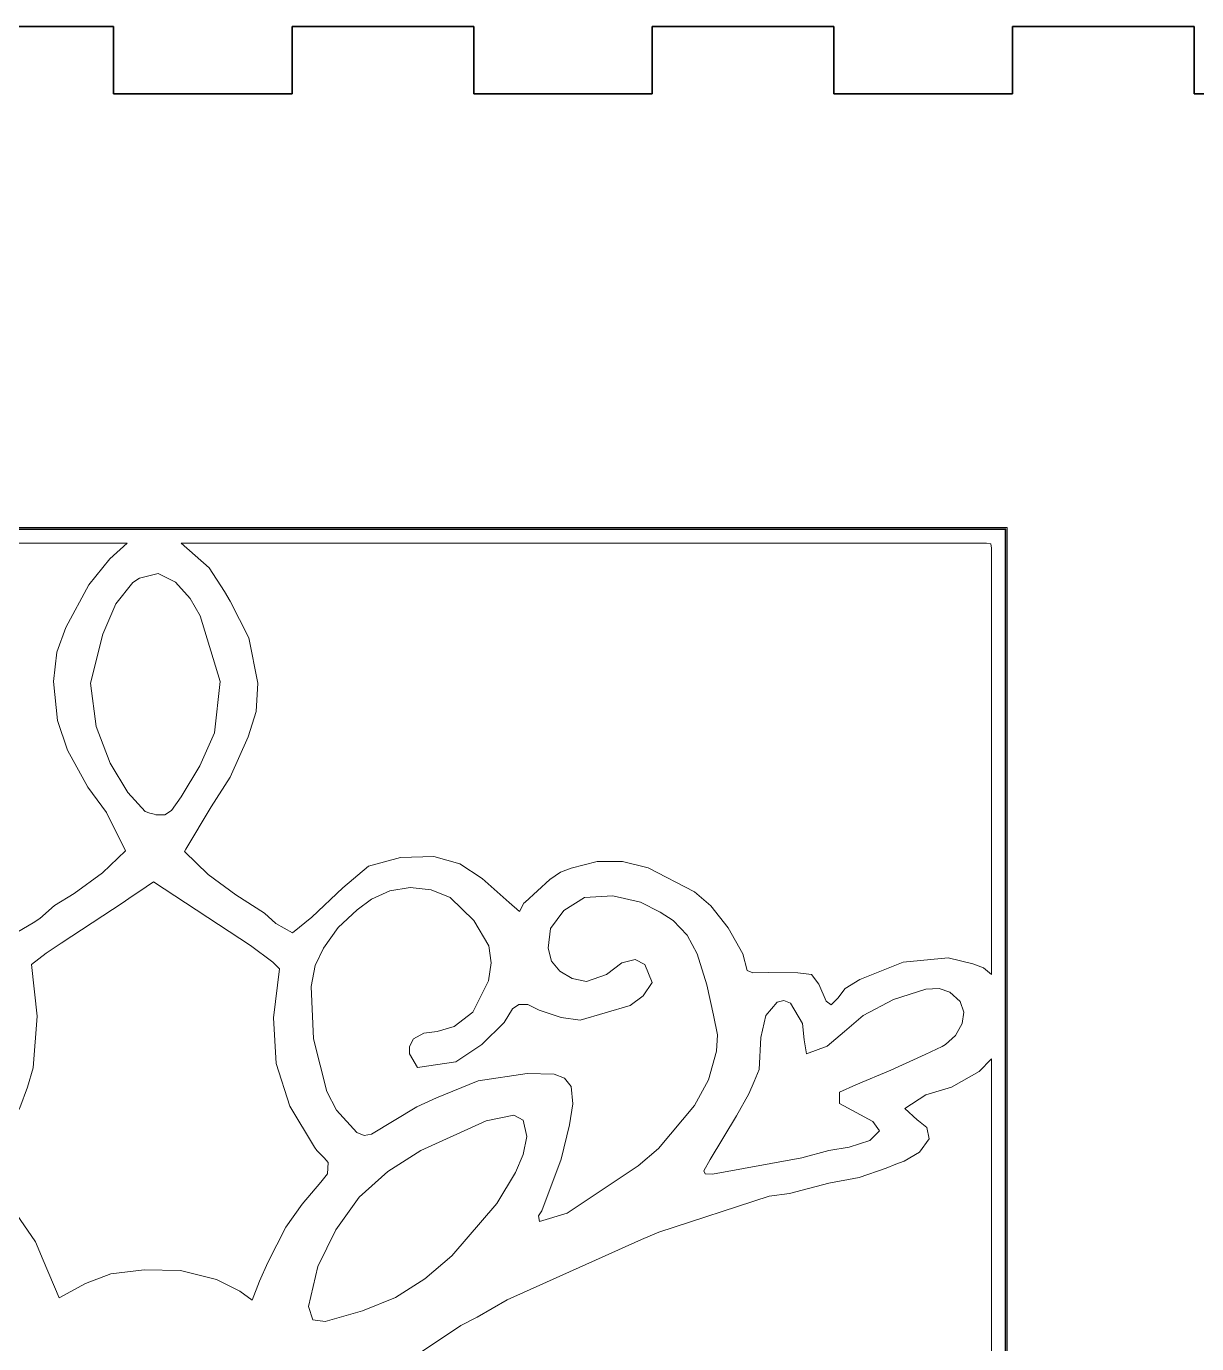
# Model space of a CAD drawing. Header units: millimetres. Extents: x -423 to 44, y -358 to 68.
# Drawn here: x -368.2 to -316.2, y -210.2 to -151.6 of the extents above; entities that cross this region are included whole.
import ezdxf

# ---------------------------------------------------------------- set-up
doc = ezdxf.new("R2010")
doc.units = ezdxf.units.MM
doc.header["$MEASUREMENT"] = 0
doc.layers.add('Capa 1', color=7, linetype='Continuous')

msp = doc.modelspace()

# ---------------------------------------------------------------- linework, layer by layer
at = {"layer": 'Capa 1', "color": 250, "lineweight": 35}
for points in [[(-364.325, -151.625), (-364.325, -151.625), (-372.4, -151.625), (-372.4, -151.625)], [(-364.325, -154.625), (-364.325, -154.625), (-364.325, -151.625), (-364.325, -151.625)], [(-348.325, -151.625), (-348.325, -151.625), (-356.4, -151.625), (-356.4, -151.625)], [(-356.4, -151.625), (-356.4, -151.625), (-356.4, -154.625), (-356.4, -154.625)], [(-348.325, -154.625), (-348.325, -154.625), (-348.325, -151.625), (-348.325, -151.625)], [(-332.325, -151.625), (-332.325, -151.625), (-340.4, -151.625), (-340.4, -151.625)], [(-340.4, -151.625), (-340.4, -151.625), (-340.4, -154.625), (-340.4, -154.625)], [(-332.325, -154.625), (-332.325, -154.625), (-332.325, -151.625), (-332.325, -151.625)], [(-316.325, -151.625), (-316.325, -151.625), (-324.4, -151.625), (-324.4, -151.625)], [(-324.4, -151.625), (-324.4, -151.625), (-324.4, -154.625), (-324.4, -154.625)], [(-316.325, -154.625), (-316.325, -154.625), (-316.325, -151.625), (-316.325, -151.625)], [(-356.4, -154.625), (-356.4, -154.625), (-364.325, -154.625), (-364.325, -154.625)], [(-340.4, -154.625), (-340.4, -154.625), (-348.325, -154.625), (-348.325, -154.625)], [(-324.4, -154.625), (-324.4, -154.625), (-332.325, -154.625), (-332.325, -154.625)], [(-308.4, -154.625), (-308.4, -154.625), (-316.325, -154.625), (-316.325, -154.625)]]:
    msp.add_open_spline(points, degree=3, dxfattribs=at)
at = {"layer": 'Capa 1', "color": 250, "lineweight": 5}
for points, knots in [([(-400.325, -249.5749), (-400.325, -249.5749), (-324.625, -249.5749), (-324.625, -249.5749), (-324.625, -249.5749), (-324.625, -249.5749), (-324.625, -173.9), (-324.625, -173.9), (-324.625, -173.9), (-324.625, -173.9), (-400.325, -173.9), (-400.325, -173.9), (-400.325, -173.9), (-400.325, -173.9), (-400.325, -249.5749), (-400.325, -249.5749)], [0, 0, 0, 0, 0.2, 0.2, 0.2, 0.2, 0.4, 0.4, 0.4, 0.4, 0.6, 0.6, 0.6, 0.6, 1, 1, 1, 1]), ([(-399.625, -193.7), (-399.625, -193.7), (-399.05, -193.275), (-399.05, -193.275), (-399.05, -193.275), (-399.05, -193.275), (-398.3, -193.075), (-398.3, -193.075), (-398.3, -193.075), (-398.3, -193.075), (-396.75, -192.975), (-396.75, -192.975), (-396.75, -192.975), (-396.75, -192.975), (-394.625, -193.5), (-394.625, -193.5), (-394.625, -193.5), (-394.625, -193.5), (-393.55, -194.025), (-393.55, -194.025), (-393.55, -194.025), (-393.55, -194.025), (-392.825, -194.675), (-392.825, -194.675), (-392.825, -194.675), (-392.825, -194.675), (-392.65, -194.975), (-392.65, -194.975), (-392.65, -194.975), (-392.65, -194.975), (-392.35, -195.075), (-392.35, -195.075), (-392.35, -195.075), (-392.35, -195.075), (-392.1, -194.325), (-392.1, -194.325), (-392.1, -194.325), (-392.1, -194.325), (-391.75, -193.85), (-391.75, -193.85), (-391.75, -193.85), (-391.75, -193.85), (-391.25, -193.625), (-391.25, -193.625), (-391.25, -193.625), (-391.25, -193.625), (-390.075, -193.5499), (-390.075, -193.5499), (-390.075, -193.5499), (-390.075, -193.5499), (-389.05, -193.65), (-389.05, -193.65), (-389.05, -193.65), (-389.05, -193.65), (-388.825, -193.5), (-388.825, -193.5), (-388.825, -193.5), (-388.825, -193.5), (-388.625, -192.9499), (-388.625, -192.9499), (-388.625, -192.9499), (-388.625, -192.9499), (-388.25, -192.225), (-388.25, -192.225), (-388.25, -192.225), (-388.25, -192.225), (-387.35, -190.925), (-387.35, -190.925), (-387.35, -190.925), (-387.35, -190.925), (-386.525, -190.1), (-386.525, -190.1), (-386.525, -190.1), (-386.525, -190.1), (-385.55, -189.4), (-385.55, -189.4), (-385.55, -189.4), (-385.55, -189.4), (-384.375, -188.975), (-384.375, -188.975), (-384.375, -188.975), (-384.375, -188.975), (-383.05, -188.7), (-383.05, -188.7), (-383.05, -188.7), (-383.05, -188.7), (-381.95, -188.675), (-381.95, -188.675), (-381.95, -188.675), (-381.95, -188.675), (-381.05, -188.925), (-381.05, -188.925), (-381.05, -188.925), (-381.05, -188.925), (-380.25, -189.225), (-380.25, -189.225), (-380.25, -189.225), (-380.25, -189.225), (-379.125, -190.2), (-379.125, -190.2), (-379.125, -190.2), (-379.125, -190.2), (-378.85, -190.525), (-378.85, -190.525), (-378.85, -190.525), (-378.85, -190.525), (-378.6, -190.875), (-378.6, -190.875), (-378.6, -190.875), (-378.6, -190.875), (-377.225, -189.6), (-377.225, -189.6), (-377.225, -189.6), (-377.225, -189.6), (-376.05, -188.775), (-376.05, -188.775), (-376.05, -188.775), (-376.05, -188.775), (-374.65, -188.425), (-374.65, -188.425), (-374.65, -188.425), (-374.65, -188.425), (-372.925, -188.575), (-372.925, -188.575), (-372.925, -188.575), (-372.925, -188.575), (-372.125, -188.8), (-372.125, -188.8), (-372.125, -188.8), (-372.125, -188.8), (-371.5, -189.175), (-371.5, -189.175), (-371.5, -189.175), (-371.5, -189.175), (-371.225, -189.425), (-371.225, -189.425), (-371.225, -189.425), (-371.225, -189.425), (-370.925, -189.725), (-370.925, -189.725), (-370.925, -189.725), (-370.925, -189.725), (-370.05, -190.425), (-370.05, -190.425), (-370.05, -190.425), (-370.05, -190.425), (-369.325, -191.25), (-369.325, -191.25), (-369.325, -191.25), (-369.325, -191.25), (-368.575, -191.875), (-368.575, -191.875), (-368.575, -191.875), (-368.575, -191.875), (-367.9, -191.475), (-367.9, -191.475), (-367.9, -191.475), (-367.9, -191.475), (-367.6, -191.275), (-367.6, -191.275), (-367.6, -191.275), (-367.6, -191.275), (-366.95, -190.7), (-366.95, -190.7), (-366.95, -190.7), (-366.95, -190.7), (-366.075, -190.1749), (-366.075, -190.1749), (-366.075, -190.1749), (-366.075, -190.1749), (-364.825, -189.25), (-364.825, -189.25), (-364.825, -189.25), (-364.825, -189.25), (-363.8, -188.275), (-363.8, -188.275), (-363.8, -188.275), (-363.8, -188.275), (-364.65, -186.575), (-364.65, -186.575), (-364.65, -186.575), (-364.65, -186.575), (-365.475, -185.45), (-365.475, -185.45), (-365.475, -185.45), (-365.475, -185.45), (-366.375, -183.8), (-366.375, -183.8), (-366.375, -183.8), (-366.375, -183.8), (-366.825, -182.475), (-366.825, -182.475), (-366.825, -182.475), (-366.825, -182.475), (-367, -180.7499), (-367, -180.7499), (-367, -180.7499), (-367, -180.7499), (-366.85, -179.45), (-366.85, -179.45), (-366.85, -179.45), (-366.85, -179.45), (-366.45, -178.35), (-366.45, -178.35), (-366.45, -178.35), (-366.45, -178.35), (-365.425, -176.45), (-365.425, -176.45), (-365.425, -176.45), (-365.425, -176.45), (-364.5, -175.3), (-364.5, -175.3), (-364.5, -175.3), (-364.5, -175.3), (-363.725, -174.6), (-363.725, -174.6), (-363.725, -174.6), (-363.725, -174.6), (-398.2, -174.6), (-398.2, -174.6), (-398.2, -174.6), (-398.2, -174.6), (-399.175, -174.55), (-399.175, -174.55), (-399.175, -174.55), (-399.175, -174.55), (-399.6, -174.675), (-399.6, -174.675), (-399.6, -174.675), (-399.6, -174.675), (-399.625, -176.525), (-399.625, -176.525), (-399.625, -176.525), (-399.625, -176.525), (-399.625, -193.7), (-399.625, -193.7)], [0, 0, 0, 0, 0.0166667, 0.0166667, 0.0166667, 0.0166667, 0.0333333, 0.0333333, 0.0333333, 0.0333333, 0.05, 0.05, 0.05, 0.05, 0.0666667, 0.0666667, 0.0666667, 0.0666667, 0.0833333, 0.0833333, 0.0833333, 0.0833333, 0.1, 0.1, 0.1, 0.1, 0.1166667, 0.1166667, 0.1166667, 0.1166667, 0.1333333, 0.1333333, 0.1333333, 0.1333333, 0.15, 0.15, 0.15, 0.15, 0.1666667, 0.1666667, 0.1666667, 0.1666667, 0.1833333, 0.1833333, 0.1833333, 0.1833333, 0.2, 0.2, 0.2, 0.2, 0.2166667, 0.2166667, 0.2166667, 0.2166667, 0.2333333, 0.2333333, 0.2333333, 0.2333333, 0.25, 0.25, 0.25, 0.25, 0.2666667, 0.2666667, 0.2666667, 0.2666667, 0.2833333, 0.2833333, 0.2833333, 0.2833333, 0.3, 0.3, 0.3, 0.3, 0.3166667, 0.3166667, 0.3166667, 0.3166667, 0.3333333, 0.3333333, 0.3333333, 0.3333333, 0.35, 0.35, 0.35, 0.35, 0.3666667, 0.3666667, 0.3666667, 0.3666667, 0.3833333, 0.3833333, 0.3833333, 0.3833333, 0.4, 0.4, 0.4, 0.4, 0.4166667, 0.4166667, 0.4166667, 0.4166667, 0.4333333, 0.4333333, 0.4333333, 0.4333333, 0.45, 0.45, 0.45, 0.45, 0.4666667, 0.4666667, 0.4666667, 0.4666667, 0.4833333, 0.4833333, 0.4833333, 0.4833333, 0.5, 0.5, 0.5, 0.5, 0.5166667, 0.5166667, 0.5166667, 0.5166667, 0.5333333, 0.5333333, 0.5333333, 0.5333333, 0.55, 0.55, 0.55, 0.55, 0.5666667, 0.5666667, 0.5666667, 0.5666667, 0.5833333, 0.5833333, 0.5833333, 0.5833333, 0.6, 0.6, 0.6, 0.6, 0.6166667, 0.6166667, 0.6166667, 0.6166667, 0.6333333, 0.6333333, 0.6333333, 0.6333333, 0.65, 0.65, 0.65, 0.65, 0.6666667, 0.6666667, 0.6666667, 0.6666667, 0.6833333, 0.6833333, 0.6833333, 0.6833333, 0.7, 0.7, 0.7, 0.7, 0.7166667, 0.7166667, 0.7166667, 0.7166667, 0.7333333, 0.7333333, 0.7333333, 0.7333333, 0.75, 0.75, 0.75, 0.75, 0.7666667, 0.7666667, 0.7666667, 0.7666667, 0.7833333, 0.7833333, 0.7833333, 0.7833333, 0.8, 0.8, 0.8, 0.8, 0.8166667, 0.8166667, 0.8166667, 0.8166667, 0.8333333, 0.8333333, 0.8333333, 0.8333333, 0.85, 0.85, 0.85, 0.85, 0.8666667, 0.8666667, 0.8666667, 0.8666667, 0.8833333, 0.8833333, 0.8833333, 0.8833333, 0.9, 0.9, 0.9, 0.9, 0.9166667, 0.9166667, 0.9166667, 0.9166667, 0.9333333, 0.9333333, 0.9333333, 0.9333333, 0.95, 0.95, 0.95, 0.95, 0.9666667, 0.9666667, 0.9666667, 0.9666667, 1, 1, 1, 1]), ([(-357.925, -180.825), (-357.925, -180.825), (-358, -182.075), (-358, -182.075), (-358, -182.075), (-358, -182.075), (-358.35, -183.2), (-358.35, -183.2), (-358.35, -183.2), (-358.35, -183.2), (-359.15, -185), (-359.15, -185), (-359.15, -185), (-359.15, -185), (-360, -186.325), (-360, -186.325), (-360, -186.325), (-360, -186.325), (-361.125, -188.2), (-361.125, -188.2), (-361.125, -188.2), (-361.125, -188.2), (-361.175, -188.3), (-361.175, -188.3), (-361.175, -188.3), (-361.175, -188.3), (-360.125, -189.325), (-360.125, -189.325), (-360.125, -189.325), (-360.125, -189.325), (-358.9, -190.225), (-358.9, -190.225), (-358.9, -190.225), (-358.9, -190.225), (-357.625, -191.05), (-357.625, -191.05), (-357.625, -191.05), (-357.625, -191.05), (-357.125, -191.5), (-357.125, -191.5), (-357.125, -191.5), (-357.125, -191.5), (-356.375, -191.925), (-356.375, -191.925), (-356.375, -191.925), (-356.375, -191.925), (-355.525, -191.225), (-355.525, -191.225), (-355.525, -191.225), (-355.525, -191.225), (-354.15, -189.925), (-354.15, -189.925), (-354.15, -189.925), (-354.15, -189.925), (-353, -188.95), (-353, -188.95), (-353, -188.95), (-353, -188.95), (-351.575, -188.575), (-351.575, -188.575), (-351.575, -188.575), (-351.575, -188.575), (-350.1, -188.525), (-350.1, -188.525), (-350.1, -188.525), (-350.1, -188.525), (-348.95, -188.85), (-348.95, -188.85), (-348.95, -188.85), (-348.95, -188.85), (-347.95, -189.5), (-347.95, -189.5), (-347.95, -189.5), (-347.95, -189.5), (-346.75, -190.575), (-346.75, -190.575), (-346.75, -190.575), (-346.75, -190.575), (-346.3, -190.975), (-346.3, -190.975), (-346.3, -190.975), (-346.3, -190.975), (-346.1, -190.6), (-346.1, -190.6), (-346.1, -190.6), (-346.1, -190.6), (-346.05, -190.55), (-346.05, -190.55), (-346.05, -190.55), (-346.05, -190.55), (-344.95, -189.55), (-344.95, -189.55), (-344.95, -189.55), (-344.95, -189.55), (-344.475, -189.225), (-344.475, -189.225), (-344.475, -189.225), (-344.475, -189.225), (-344, -189.05), (-344, -189.05), (-344, -189.05), (-344, -189.05), (-342.85, -188.75), (-342.85, -188.75), (-342.85, -188.75), (-342.85, -188.75), (-341.725, -188.75), (-341.725, -188.75), (-341.725, -188.75), (-341.725, -188.75), (-340.575, -189.025), (-340.575, -189.025), (-340.575, -189.025), (-340.575, -189.025), (-338.525, -190.1), (-338.525, -190.1), (-338.525, -190.1), (-338.525, -190.1), (-337.8, -190.725), (-337.8, -190.725), (-337.8, -190.725), (-337.8, -190.725), (-337.025, -191.7), (-337.025, -191.7), (-337.025, -191.7), (-337.025, -191.7), (-336.375, -192.8499), (-336.375, -192.8499), (-336.375, -192.8499), (-336.375, -192.8499), (-336.175, -193.6), (-336.175, -193.6), (-336.175, -193.6), (-336.175, -193.6), (-335.925, -193.7), (-335.925, -193.7), (-335.925, -193.7), (-335.925, -193.7), (-335.225, -193.675), (-335.225, -193.675), (-335.225, -193.675), (-335.225, -193.675), (-333.925, -193.7), (-333.925, -193.7), (-333.925, -193.7), (-333.925, -193.7), (-333.325, -193.775), (-333.325, -193.775), (-333.325, -193.775), (-333.325, -193.775), (-333, -194.2), (-333, -194.2), (-333, -194.2), (-333, -194.2), (-332.675, -194.95), (-332.675, -194.95), (-332.675, -194.95), (-332.675, -194.95), (-332.45, -195.125), (-332.45, -195.125), (-332.45, -195.125), (-332.45, -195.125), (-332.15, -194.825), (-332.15, -194.825), (-332.15, -194.825), (-332.15, -194.825), (-331.825, -194.4), (-331.825, -194.4), (-331.825, -194.4), (-331.825, -194.4), (-331.175, -194), (-331.175, -194), (-331.175, -194), (-331.175, -194), (-329.25, -193.225), (-329.25, -193.225), (-329.25, -193.225), (-329.25, -193.225), (-327.25, -193.025), (-327.25, -193.025), (-327.25, -193.025), (-327.25, -193.025), (-326.15, -193.3), (-326.15, -193.3), (-326.15, -193.3), (-326.15, -193.3), (-325.675, -193.475), (-325.675, -193.475), (-325.675, -193.475), (-325.675, -193.475), (-325.325, -193.775), (-325.325, -193.775), (-325.325, -193.775), (-325.325, -193.775), (-325.325, -174.825), (-325.325, -174.825), (-325.325, -174.825), (-325.325, -174.825), (-325.35, -174.625), (-325.35, -174.625), (-325.35, -174.625), (-325.35, -174.625), (-325.55, -174.6), (-325.55, -174.6), (-325.55, -174.6), (-325.55, -174.6), (-361.325, -174.6), (-361.325, -174.6), (-361.325, -174.6), (-361.325, -174.6), (-360.075, -175.7), (-360.075, -175.7), (-360.075, -175.7), (-360.075, -175.7), (-359.4, -176.75), (-359.4, -176.75), (-359.4, -176.75), (-359.4, -176.75), (-359.15, -177.175), (-359.15, -177.175), (-359.15, -177.175), (-359.15, -177.175), (-358.325, -178.8), (-358.325, -178.8), (-358.325, -178.8), (-358.325, -178.8), (-357.925, -180.825), (-357.925, -180.825)], [0, 0, 0, 0, 0.0172414, 0.0172414, 0.0172414, 0.0172414, 0.0344828, 0.0344828, 0.0344828, 0.0344828, 0.0517241, 0.0517241, 0.0517241, 0.0517241, 0.0689655, 0.0689655, 0.0689655, 0.0689655, 0.0862069, 0.0862069, 0.0862069, 0.0862069, 0.1034483, 0.1034483, 0.1034483, 0.1034483, 0.1206897, 0.1206897, 0.1206897, 0.1206897, 0.137931, 0.137931, 0.137931, 0.137931, 0.1551724, 0.1551724, 0.1551724, 0.1551724, 0.1724138, 0.1724138, 0.1724138, 0.1724138, 0.1896552, 0.1896552, 0.1896552, 0.1896552, 0.2068966, 0.2068966, 0.2068966, 0.2068966, 0.2241379, 0.2241379, 0.2241379, 0.2241379, 0.2413793, 0.2413793, 0.2413793, 0.2413793, 0.2586207, 0.2586207, 0.2586207, 0.2586207, 0.2758621, 0.2758621, 0.2758621, 0.2758621, 0.2931034, 0.2931034, 0.2931034, 0.2931034, 0.3103448, 0.3103448, 0.3103448, 0.3103448, 0.3275862, 0.3275862, 0.3275862, 0.3275862, 0.3448276, 0.3448276, 0.3448276, 0.3448276, 0.362069, 0.362069, 0.362069, 0.362069, 0.3793103, 0.3793103, 0.3793103, 0.3793103, 0.3965517, 0.3965517, 0.3965517, 0.3965517, 0.4137931, 0.4137931, 0.4137931, 0.4137931, 0.4310345, 0.4310345, 0.4310345, 0.4310345, 0.4482759, 0.4482759, 0.4482759, 0.4482759, 0.4655172, 0.4655172, 0.4655172, 0.4655172, 0.4827586, 0.4827586, 0.4827586, 0.4827586, 0.5, 0.5, 0.5, 0.5, 0.5172414, 0.5172414, 0.5172414, 0.5172414, 0.5344828, 0.5344828, 0.5344828, 0.5344828, 0.5517241, 0.5517241, 0.5517241, 0.5517241, 0.5689655, 0.5689655, 0.5689655, 0.5689655, 0.5862069, 0.5862069, 0.5862069, 0.5862069, 0.6034483, 0.6034483, 0.6034483, 0.6034483, 0.6206897, 0.6206897, 0.6206897, 0.6206897, 0.637931, 0.637931, 0.637931, 0.637931, 0.6551724, 0.6551724, 0.6551724, 0.6551724, 0.6724138, 0.6724138, 0.6724138, 0.6724138, 0.6896552, 0.6896552, 0.6896552, 0.6896552, 0.7068966, 0.7068966, 0.7068966, 0.7068966, 0.7241379, 0.7241379, 0.7241379, 0.7241379, 0.7413793, 0.7413793, 0.7413793, 0.7413793, 0.7586207, 0.7586207, 0.7586207, 0.7586207, 0.7758621, 0.7758621, 0.7758621, 0.7758621, 0.7931034, 0.7931034, 0.7931034, 0.7931034, 0.8103448, 0.8103448, 0.8103448, 0.8103448, 0.8275862, 0.8275862, 0.8275862, 0.8275862, 0.8448276, 0.8448276, 0.8448276, 0.8448276, 0.862069, 0.862069, 0.862069, 0.862069, 0.8793103, 0.8793103, 0.8793103, 0.8793103, 0.8965517, 0.8965517, 0.8965517, 0.8965517, 0.9137931, 0.9137931, 0.9137931, 0.9137931, 0.9310345, 0.9310345, 0.9310345, 0.9310345, 0.9482759, 0.9482759, 0.9482759, 0.9482759, 0.9655172, 0.9655172, 0.9655172, 0.9655172, 1, 1, 1, 1]), ([(-365.35, -180.825), (-365.35, -180.825), (-365.1, -182.75), (-365.1, -182.75), (-365.1, -182.75), (-365.1, -182.75), (-364.475, -184.375), (-364.475, -184.375), (-364.475, -184.375), (-364.475, -184.375), (-363.7, -185.675), (-363.7, -185.675), (-363.7, -185.675), (-363.7, -185.675), (-362.925, -186.525), (-362.925, -186.525), (-362.925, -186.525), (-362.925, -186.525), (-362.725, -186.6), (-362.725, -186.6), (-362.725, -186.6), (-362.725, -186.6), (-362.525, -186.65), (-362.525, -186.65), (-362.525, -186.65), (-362.525, -186.65), (-362.45, -186.675), (-362.45, -186.675), (-362.45, -186.675), (-362.45, -186.675), (-362.05, -186.675), (-362.05, -186.675), (-362.05, -186.675), (-362.05, -186.675), (-361.75, -186.475), (-361.75, -186.475), (-361.75, -186.475), (-361.75, -186.475), (-361.325, -185.875), (-361.325, -185.875), (-361.325, -185.875), (-361.325, -185.875), (-360.5, -184.5), (-360.5, -184.5), (-360.5, -184.5), (-360.5, -184.5), (-359.85, -183.025), (-359.85, -183.025), (-359.85, -183.025), (-359.85, -183.025), (-359.6, -180.7499), (-359.6, -180.7499), (-359.6, -180.7499), (-359.6, -180.7499), (-360.475, -177.825), (-360.475, -177.825), (-360.475, -177.825), (-360.475, -177.825), (-360.925, -177.05), (-360.925, -177.05), (-360.925, -177.05), (-360.925, -177.05), (-361.575, -176.325), (-361.575, -176.325), (-361.575, -176.325), (-361.575, -176.325), (-362.35, -175.95), (-362.35, -175.95), (-362.35, -175.95), (-362.35, -175.95), (-363.175, -176.15), (-363.175, -176.15), (-363.175, -176.15), (-363.175, -176.15), (-363.475, -176.35), (-363.475, -176.35), (-363.475, -176.35), (-363.475, -176.35), (-364.225, -177.3), (-364.225, -177.3), (-364.225, -177.3), (-364.225, -177.3), (-364.8, -178.65), (-364.8, -178.65), (-364.8, -178.65), (-364.8, -178.65), (-365.35, -180.825), (-365.35, -180.825)], [0, 0, 0, 0, 0.0434783, 0.0434783, 0.0434783, 0.0434783, 0.0869565, 0.0869565, 0.0869565, 0.0869565, 0.1304348, 0.1304348, 0.1304348, 0.1304348, 0.173913, 0.173913, 0.173913, 0.173913, 0.2173913, 0.2173913, 0.2173913, 0.2173913, 0.2608696, 0.2608696, 0.2608696, 0.2608696, 0.3043478, 0.3043478, 0.3043478, 0.3043478, 0.3478261, 0.3478261, 0.3478261, 0.3478261, 0.3913043, 0.3913043, 0.3913043, 0.3913043, 0.4347826, 0.4347826, 0.4347826, 0.4347826, 0.4782609, 0.4782609, 0.4782609, 0.4782609, 0.5217391, 0.5217391, 0.5217391, 0.5217391, 0.5652174, 0.5652174, 0.5652174, 0.5652174, 0.6086957, 0.6086957, 0.6086957, 0.6086957, 0.6521739, 0.6521739, 0.6521739, 0.6521739, 0.6956522, 0.6956522, 0.6956522, 0.6956522, 0.7391304, 0.7391304, 0.7391304, 0.7391304, 0.7826087, 0.7826087, 0.7826087, 0.7826087, 0.826087, 0.826087, 0.826087, 0.826087, 0.8695652, 0.8695652, 0.8695652, 0.8695652, 0.9130435, 0.9130435, 0.9130435, 0.9130435, 1, 1, 1, 1]), ([(-367.975, -193.325), (-367.975, -193.325), (-367.725, -195.625), (-367.725, -195.625), (-367.725, -195.625), (-367.725, -195.625), (-367.9, -197.925), (-367.9, -197.925), (-367.9, -197.925), (-367.9, -197.925), (-368.15, -198.775), (-368.15, -198.775), (-368.15, -198.775), (-368.15, -198.775), (-368.5, -199.6999), (-368.5, -199.6999), (-368.5, -199.6999), (-368.5, -199.6999), (-368.975, -200.575), (-368.975, -200.575), (-368.975, -200.575), (-368.975, -200.575), (-369.2, -200.925), (-369.2, -200.925), (-369.2, -200.925), (-369.2, -200.925), (-369.9, -201.85), (-369.9, -201.85), (-369.9, -201.85), (-369.9, -201.85), (-370.1, -201.95), (-370.1, -201.95), (-370.1, -201.95), (-370.1, -201.95), (-370.175, -202.1749), (-370.175, -202.1749), (-370.175, -202.1749), (-370.175, -202.1749), (-369.925, -202.825), (-369.925, -202.825), (-369.925, -202.825), (-369.925, -202.825), (-369.5, -203.2), (-369.5, -203.2), (-369.5, -203.2), (-369.5, -203.2), (-367.8, -205.6499), (-367.8, -205.6499), (-367.8, -205.6499), (-367.8, -205.6499), (-367.45, -206.475), (-367.45, -206.475), (-367.45, -206.475), (-367.45, -206.475), (-366.75, -208.15), (-366.75, -208.15), (-366.75, -208.15), (-366.75, -208.15), (-365.575, -207.5), (-365.575, -207.5), (-365.575, -207.5), (-365.575, -207.5), (-364.45, -207.075), (-364.45, -207.075), (-364.45, -207.075), (-364.45, -207.075), (-362.975, -206.9), (-362.975, -206.9), (-362.975, -206.9), (-362.975, -206.9), (-361.35, -206.925), (-361.35, -206.925), (-361.35, -206.925), (-361.35, -206.925), (-359.75, -207.325), (-359.75, -207.325), (-359.75, -207.325), (-359.75, -207.325), (-358.725, -207.85), (-358.725, -207.85), (-358.725, -207.85), (-358.725, -207.85), (-358.175, -208.25), (-358.175, -208.25), (-358.175, -208.25), (-358.175, -208.25), (-357.85, -207.4), (-357.85, -207.4), (-357.85, -207.4), (-357.85, -207.4), (-357.475, -206.575), (-357.475, -206.575), (-357.475, -206.575), (-357.475, -206.575), (-356.675, -205), (-356.675, -205), (-356.675, -205), (-356.675, -205), (-355.95, -203.975), (-355.95, -203.975), (-355.95, -203.975), (-355.95, -203.975), (-355.125, -203), (-355.125, -203), (-355.125, -203), (-355.125, -203), (-354.825, -202.625), (-354.825, -202.625), (-354.825, -202.625), (-354.825, -202.625), (-354.8, -202.125), (-354.8, -202.125), (-354.8, -202.125), (-354.8, -202.125), (-354.975, -201.925), (-354.975, -201.925), (-354.975, -201.925), (-354.975, -201.925), (-355.3, -201.6), (-355.3, -201.6), (-355.3, -201.6), (-355.3, -201.6), (-355.4, -201.45), (-355.4, -201.45), (-355.4, -201.45), (-355.4, -201.45), (-356.5, -199.625), (-356.5, -199.625), (-356.5, -199.625), (-356.5, -199.625), (-357.1, -197.725), (-357.1, -197.725), (-357.1, -197.725), (-357.1, -197.725), (-357.225, -195.7), (-357.225, -195.7), (-357.225, -195.7), (-357.225, -195.7), (-356.95, -193.525), (-356.95, -193.525), (-356.95, -193.525), (-356.95, -193.525), (-357.25, -193.225), (-357.25, -193.225), (-357.25, -193.225), (-357.25, -193.225), (-358.25, -192.475), (-358.25, -192.475), (-358.25, -192.475), (-358.25, -192.475), (-362.55, -189.65), (-362.55, -189.65), (-362.55, -189.65), (-362.55, -189.65), (-363.2, -190.1), (-363.2, -190.1), (-363.2, -190.1), (-363.2, -190.1), (-363.55, -190.325), (-363.55, -190.325), (-363.55, -190.325), (-363.55, -190.325), (-363.9, -190.575), (-363.9, -190.575), (-363.9, -190.575), (-363.9, -190.575), (-366.65, -192.375), (-366.65, -192.375), (-366.65, -192.375), (-366.65, -192.375), (-367.325, -192.825), (-367.325, -192.825), (-367.325, -192.825), (-367.325, -192.825), (-367.975, -193.325), (-367.975, -193.325)], [0, 0, 0, 0, 0.0222222, 0.0222222, 0.0222222, 0.0222222, 0.0444444, 0.0444444, 0.0444444, 0.0444444, 0.0666667, 0.0666667, 0.0666667, 0.0666667, 0.0888889, 0.0888889, 0.0888889, 0.0888889, 0.1111111, 0.1111111, 0.1111111, 0.1111111, 0.1333333, 0.1333333, 0.1333333, 0.1333333, 0.1555556, 0.1555556, 0.1555556, 0.1555556, 0.1777778, 0.1777778, 0.1777778, 0.1777778, 0.2, 0.2, 0.2, 0.2, 0.2222222, 0.2222222, 0.2222222, 0.2222222, 0.2444444, 0.2444444, 0.2444444, 0.2444444, 0.2666667, 0.2666667, 0.2666667, 0.2666667, 0.2888889, 0.2888889, 0.2888889, 0.2888889, 0.3111111, 0.3111111, 0.3111111, 0.3111111, 0.3333333, 0.3333333, 0.3333333, 0.3333333, 0.3555556, 0.3555556, 0.3555556, 0.3555556, 0.3777778, 0.3777778, 0.3777778, 0.3777778, 0.4, 0.4, 0.4, 0.4, 0.4222222, 0.4222222, 0.4222222, 0.4222222, 0.4444444, 0.4444444, 0.4444444, 0.4444444, 0.4666667, 0.4666667, 0.4666667, 0.4666667, 0.4888889, 0.4888889, 0.4888889, 0.4888889, 0.5111111, 0.5111111, 0.5111111, 0.5111111, 0.5333333, 0.5333333, 0.5333333, 0.5333333, 0.5555556, 0.5555556, 0.5555556, 0.5555556, 0.5777778, 0.5777778, 0.5777778, 0.5777778, 0.6, 0.6, 0.6, 0.6, 0.6222222, 0.6222222, 0.6222222, 0.6222222, 0.6444444, 0.6444444, 0.6444444, 0.6444444, 0.6666667, 0.6666667, 0.6666667, 0.6666667, 0.6888889, 0.6888889, 0.6888889, 0.6888889, 0.7111111, 0.7111111, 0.7111111, 0.7111111, 0.7333333, 0.7333333, 0.7333333, 0.7333333, 0.7555556, 0.7555556, 0.7555556, 0.7555556, 0.7777778, 0.7777778, 0.7777778, 0.7777778, 0.8, 0.8, 0.8, 0.8, 0.8222222, 0.8222222, 0.8222222, 0.8222222, 0.8444444, 0.8444444, 0.8444444, 0.8444444, 0.8666667, 0.8666667, 0.8666667, 0.8666667, 0.8888889, 0.8888889, 0.8888889, 0.8888889, 0.9111111, 0.9111111, 0.9111111, 0.9111111, 0.9333333, 0.9333333, 0.9333333, 0.9333333, 0.9555556, 0.9555556, 0.9555556, 0.9555556, 1, 1, 1, 1]), ([(-355.55, -194.3), (-355.55, -194.3), (-355.45, -196.6249), (-355.45, -196.6249), (-355.45, -196.6249), (-355.45, -196.6249), (-354.85, -198.975), (-354.85, -198.975), (-354.85, -198.975), (-354.85, -198.975), (-354.425, -199.7999), (-354.425, -199.7999), (-354.425, -199.7999), (-354.425, -199.7999), (-353.525, -200.8), (-353.525, -200.8), (-353.525, -200.8), (-353.525, -200.8), (-353.2, -200.925), (-353.2, -200.925), (-353.2, -200.925), (-353.2, -200.925), (-352.875, -200.875), (-352.875, -200.875), (-352.875, -200.875), (-352.875, -200.875), (-350.85, -199.65), (-350.85, -199.65), (-350.85, -199.65), (-350.85, -199.65), (-349.975, -199.25), (-349.975, -199.25), (-349.975, -199.25), (-349.975, -199.25), (-348.125, -198.5), (-348.125, -198.5), (-348.125, -198.5), (-348.125, -198.5), (-345.95, -198.175), (-345.95, -198.175), (-345.95, -198.175), (-345.95, -198.175), (-344.75, -198.2), (-344.75, -198.2), (-344.75, -198.2), (-344.75, -198.2), (-344.3, -198.375), (-344.3, -198.375), (-344.3, -198.375), (-344.3, -198.375), (-344, -198.75), (-344, -198.75), (-344, -198.75), (-344, -198.75), (-343.925, -199.525), (-343.925, -199.525), (-343.925, -199.525), (-343.925, -199.525), (-344.075, -200.45), (-344.075, -200.45), (-344.075, -200.45), (-344.075, -200.45), (-344.45, -201.975), (-344.45, -201.975), (-344.45, -201.975), (-344.45, -201.975), (-345.3, -204.275), (-345.3, -204.275), (-345.3, -204.275), (-345.3, -204.275), (-345.45, -204.5), (-345.45, -204.5), (-345.45, -204.5), (-345.45, -204.5), (-345.4, -204.75), (-345.4, -204.75), (-345.4, -204.75), (-345.4, -204.75), (-344.175, -204.375), (-344.175, -204.375), (-344.175, -204.375), (-344.175, -204.375), (-341.025, -202.2749), (-341.025, -202.2749), (-341.025, -202.2749), (-341.025, -202.2749), (-340.125, -201.5), (-340.125, -201.5), (-340.125, -201.5), (-340.125, -201.5), (-338.525, -199.5999), (-338.525, -199.5999), (-338.525, -199.5999), (-338.525, -199.5999), (-337.9, -198.45), (-337.9, -198.45), (-337.9, -198.45), (-337.9, -198.45), (-337.55, -197.175), (-337.55, -197.175), (-337.55, -197.175), (-337.55, -197.175), (-337.5, -196.45), (-337.5, -196.45), (-337.5, -196.45), (-337.5, -196.45), (-337.675, -195.575), (-337.675, -195.575), (-337.675, -195.575), (-337.675, -195.575), (-337.975, -194.225), (-337.975, -194.225), (-337.975, -194.225), (-337.975, -194.225), (-338.4, -192.8499), (-338.4, -192.8499), (-338.4, -192.8499), (-338.4, -192.8499), (-338.85, -192.025), (-338.85, -192.025), (-338.85, -192.025), (-338.85, -192.025), (-339.475, -191.375), (-339.475, -191.375), (-339.475, -191.375), (-339.475, -191.375), (-340.05, -191), (-340.05, -191), (-340.05, -191), (-340.05, -191), (-340.925, -190.55), (-340.925, -190.55), (-340.925, -190.55), (-340.925, -190.55), (-342.15, -190.2749), (-342.15, -190.2749), (-342.15, -190.2749), (-342.15, -190.2749), (-343.4, -190.35), (-343.4, -190.35), (-343.4, -190.35), (-343.4, -190.35), (-344.325, -190.925), (-344.325, -190.925), (-344.325, -190.925), (-344.325, -190.925), (-344.925, -191.725), (-344.925, -191.725), (-344.925, -191.725), (-344.925, -191.725), (-345.025, -192.6), (-345.025, -192.6), (-345.025, -192.6), (-345.025, -192.6), (-344.875, -193.175), (-344.875, -193.175), (-344.875, -193.175), (-344.875, -193.175), (-344.5, -193.625), (-344.5, -193.625), (-344.5, -193.625), (-344.5, -193.625), (-343.95, -193.95), (-343.95, -193.95), (-343.95, -193.95), (-343.95, -193.95), (-343.325, -194.075), (-343.325, -194.075), (-343.325, -194.075), (-343.325, -194.075), (-342.425, -193.775), (-342.425, -193.775), (-342.425, -193.775), (-342.425, -193.775), (-341.75, -193.2499), (-341.75, -193.2499), (-341.75, -193.2499), (-341.75, -193.2499), (-341.15, -193.1), (-341.15, -193.1), (-341.15, -193.1), (-341.15, -193.1), (-340.725, -193.325), (-340.725, -193.325), (-340.725, -193.325), (-340.725, -193.325), (-340.4, -194.125), (-340.4, -194.125), (-340.4, -194.125), (-340.4, -194.125), (-340.8, -194.725), (-340.8, -194.725), (-340.8, -194.725), (-340.8, -194.725), (-341.375, -195.15), (-341.375, -195.15), (-341.375, -195.15), (-341.375, -195.15), (-343.6, -195.8), (-343.6, -195.8), (-343.6, -195.8), (-343.6, -195.8), (-344.45, -195.675), (-344.45, -195.675), (-344.45, -195.675), (-344.45, -195.675), (-345.425, -195.35), (-345.425, -195.35), (-345.425, -195.35), (-345.425, -195.35), (-345.925, -195.1), (-345.925, -195.1), (-345.925, -195.1), (-345.925, -195.1), (-346.325, -195.1), (-346.325, -195.1), (-346.325, -195.1), (-346.325, -195.1), (-346.6, -195.3), (-346.6, -195.3), (-346.6, -195.3), (-346.6, -195.3), (-346.975, -195.9), (-346.975, -195.9), (-346.975, -195.9), (-346.975, -195.9), (-347.975, -196.875), (-347.975, -196.875), (-347.975, -196.875), (-347.975, -196.875), (-349.125, -197.65), (-349.125, -197.65), (-349.125, -197.65), (-349.125, -197.65), (-350.825, -197.9), (-350.825, -197.9), (-350.825, -197.9), (-350.825, -197.9), (-351.175, -197.3), (-351.175, -197.3), (-351.175, -197.3), (-351.175, -197.3), (-351.175, -196.975), (-351.175, -196.975), (-351.175, -196.975), (-351.175, -196.975), (-351, -196.6249), (-351, -196.6249), (-351, -196.6249), (-351, -196.6249), (-350.55, -196.375), (-350.55, -196.375), (-350.55, -196.375), (-350.55, -196.375), (-349.95, -196.3), (-349.95, -196.3), (-349.95, -196.3), (-349.95, -196.3), (-349.2, -196.075), (-349.2, -196.075), (-349.2, -196.075), (-349.2, -196.075), (-348.375, -195.45), (-348.375, -195.45), (-348.375, -195.45), (-348.375, -195.45), (-347.675, -194.05), (-347.675, -194.05), (-347.675, -194.05), (-347.675, -194.05), (-347.55, -193.2499), (-347.55, -193.2499), (-347.55, -193.2499), (-347.55, -193.2499), (-347.65, -192.5), (-347.65, -192.5), (-347.65, -192.5), (-347.65, -192.5), (-348.325, -191.375), (-348.325, -191.375), (-348.325, -191.375), (-348.325, -191.375), (-349.375, -190.35), (-349.375, -190.35), (-349.375, -190.35), (-349.375, -190.35), (-350.225, -190), (-350.225, -190), (-350.225, -190), (-350.225, -190), (-351.15, -189.9), (-351.15, -189.9), (-351.15, -189.9), (-351.15, -189.9), (-352.05, -190.05), (-352.05, -190.05), (-352.05, -190.05), (-352.05, -190.05), (-352.875, -190.425), (-352.875, -190.425), (-352.875, -190.425), (-352.875, -190.425), (-353.5, -190.9), (-353.5, -190.9), (-353.5, -190.9), (-353.5, -190.9), (-354.35, -191.675), (-354.35, -191.675), (-354.35, -191.675), (-354.35, -191.675), (-355, -192.6), (-355, -192.6), (-355, -192.6), (-355, -192.6), (-355.375, -193.375), (-355.375, -193.375), (-355.375, -193.375), (-355.375, -193.375), (-355.55, -194.3), (-355.55, -194.3)], [0, 0, 0, 0, 0.0123457, 0.0123457, 0.0123457, 0.0123457, 0.0246914, 0.0246914, 0.0246914, 0.0246914, 0.037037, 0.037037, 0.037037, 0.037037, 0.0493827, 0.0493827, 0.0493827, 0.0493827, 0.0617284, 0.0617284, 0.0617284, 0.0617284, 0.0740741, 0.0740741, 0.0740741, 0.0740741, 0.0864198, 0.0864198, 0.0864198, 0.0864198, 0.0987654, 0.0987654, 0.0987654, 0.0987654, 0.1111111, 0.1111111, 0.1111111, 0.1111111, 0.1234568, 0.1234568, 0.1234568, 0.1234568, 0.1358025, 0.1358025, 0.1358025, 0.1358025, 0.1481481, 0.1481481, 0.1481481, 0.1481481, 0.1604938, 0.1604938, 0.1604938, 0.1604938, 0.1728395, 0.1728395, 0.1728395, 0.1728395, 0.1851852, 0.1851852, 0.1851852, 0.1851852, 0.1975309, 0.1975309, 0.1975309, 0.1975309, 0.2098765, 0.2098765, 0.2098765, 0.2098765, 0.2222222, 0.2222222, 0.2222222, 0.2222222, 0.2345679, 0.2345679, 0.2345679, 0.2345679, 0.2469136, 0.2469136, 0.2469136, 0.2469136, 0.2592593, 0.2592593, 0.2592593, 0.2592593, 0.2716049, 0.2716049, 0.2716049, 0.2716049, 0.2839506, 0.2839506, 0.2839506, 0.2839506, 0.2962963, 0.2962963, 0.2962963, 0.2962963, 0.308642, 0.308642, 0.308642, 0.308642, 0.3209877, 0.3209877, 0.3209877, 0.3209877, 0.3333333, 0.3333333, 0.3333333, 0.3333333, 0.345679, 0.345679, 0.345679, 0.345679, 0.3580247, 0.3580247, 0.3580247, 0.3580247, 0.3703704, 0.3703704, 0.3703704, 0.3703704, 0.382716, 0.382716, 0.382716, 0.382716, 0.3950617, 0.3950617, 0.3950617, 0.3950617, 0.4074074, 0.4074074, 0.4074074, 0.4074074, 0.4197531, 0.4197531, 0.4197531, 0.4197531, 0.4320988, 0.4320988, 0.4320988, 0.4320988, 0.4444444, 0.4444444, 0.4444444, 0.4444444, 0.4567901, 0.4567901, 0.4567901, 0.4567901, 0.4691358, 0.4691358, 0.4691358, 0.4691358, 0.4814815, 0.4814815, 0.4814815, 0.4814815, 0.4938272, 0.4938272, 0.4938272, 0.4938272, 0.5061728, 0.5061728, 0.5061728, 0.5061728, 0.5185185, 0.5185185, 0.5185185, 0.5185185, 0.5308642, 0.5308642, 0.5308642, 0.5308642, 0.5432099, 0.5432099, 0.5432099, 0.5432099, 0.5555556, 0.5555556, 0.5555556, 0.5555556, 0.5679012, 0.5679012, 0.5679012, 0.5679012, 0.5802469, 0.5802469, 0.5802469, 0.5802469, 0.5925926, 0.5925926, 0.5925926, 0.5925926, 0.6049383, 0.6049383, 0.6049383, 0.6049383, 0.617284, 0.617284, 0.617284, 0.617284, 0.6296296, 0.6296296, 0.6296296, 0.6296296, 0.6419753, 0.6419753, 0.6419753, 0.6419753, 0.654321, 0.654321, 0.654321, 0.654321, 0.6666667, 0.6666667, 0.6666667, 0.6666667, 0.6790123, 0.6790123, 0.6790123, 0.6790123, 0.691358, 0.691358, 0.691358, 0.691358, 0.7037037, 0.7037037, 0.7037037, 0.7037037, 0.7160494, 0.7160494, 0.7160494, 0.7160494, 0.7283951, 0.7283951, 0.7283951, 0.7283951, 0.7407407, 0.7407407, 0.7407407, 0.7407407, 0.7530864, 0.7530864, 0.7530864, 0.7530864, 0.7654321, 0.7654321, 0.7654321, 0.7654321, 0.7777778, 0.7777778, 0.7777778, 0.7777778, 0.7901235, 0.7901235, 0.7901235, 0.7901235, 0.8024691, 0.8024691, 0.8024691, 0.8024691, 0.8148148, 0.8148148, 0.8148148, 0.8148148, 0.8271605, 0.8271605, 0.8271605, 0.8271605, 0.8395062, 0.8395062, 0.8395062, 0.8395062, 0.8518519, 0.8518519, 0.8518519, 0.8518519, 0.8641975, 0.8641975, 0.8641975, 0.8641975, 0.8765432, 0.8765432, 0.8765432, 0.8765432, 0.8888889, 0.8888889, 0.8888889, 0.8888889, 0.9012346, 0.9012346, 0.9012346, 0.9012346, 0.9135802, 0.9135802, 0.9135802, 0.9135802, 0.9259259, 0.9259259, 0.9259259, 0.9259259, 0.9382716, 0.9382716, 0.9382716, 0.9382716, 0.9506173, 0.9506173, 0.9506173, 0.9506173, 0.962963, 0.962963, 0.962963, 0.962963, 0.9753086, 0.9753086, 0.9753086, 0.9753086, 1, 1, 1, 1]), ([(-333.55, -197.3), (-333.55, -197.3), (-333.65, -196.675), (-333.65, -196.675), (-333.65, -196.675), (-333.65, -196.675), (-333.725, -195.95), (-333.725, -195.95), (-333.725, -195.95), (-333.725, -195.95), (-334.25, -195.05), (-334.25, -195.05), (-334.25, -195.05), (-334.25, -195.05), (-334.55, -194.925), (-334.55, -194.925), (-334.55, -194.925), (-334.55, -194.925), (-334.85, -195), (-334.85, -195), (-334.85, -195), (-334.85, -195), (-335.35, -195.6), (-335.35, -195.6), (-335.35, -195.6), (-335.35, -195.6), (-335.575, -196.575), (-335.575, -196.575), (-335.575, -196.575), (-335.575, -196.575), (-335.65, -198), (-335.65, -198), (-335.65, -198), (-335.65, -198), (-335.875, -198.525), (-335.875, -198.525), (-335.875, -198.525), (-335.875, -198.525), (-336.1, -199.075), (-336.1, -199.075), (-336.1, -199.075), (-336.1, -199.075), (-336.65, -200.05), (-336.65, -200.05), (-336.65, -200.05), (-336.65, -200.05), (-337.825, -202), (-337.825, -202), (-337.825, -202), (-337.825, -202), (-338.1, -202.5), (-338.1, -202.5), (-338.1, -202.5), (-338.1, -202.5), (-338.05, -202.625), (-338.05, -202.625), (-338.05, -202.625), (-338.05, -202.625), (-337.725, -202.65), (-337.725, -202.65), (-337.725, -202.65), (-337.725, -202.65), (-333.75, -201.925), (-333.75, -201.925), (-333.75, -201.925), (-333.75, -201.925), (-332.55, -201.6), (-332.55, -201.6), (-332.55, -201.6), (-332.55, -201.6), (-331.65, -201.45), (-331.65, -201.45), (-331.65, -201.45), (-331.65, -201.45), (-330.725, -201.15), (-330.725, -201.15), (-330.725, -201.15), (-330.725, -201.15), (-330.3, -200.725), (-330.3, -200.725), (-330.3, -200.725), (-330.3, -200.725), (-330.6, -200.3), (-330.6, -200.3), (-330.6, -200.3), (-330.6, -200.3), (-332.075, -199.4999), (-332.075, -199.4999), (-332.075, -199.4999), (-332.075, -199.4999), (-332.075, -198.9999), (-332.075, -198.9999), (-332.075, -198.9999), (-332.075, -198.9999), (-331.35, -198.675), (-331.35, -198.675), (-331.35, -198.675), (-331.35, -198.675), (-329.8, -198.025), (-329.8, -198.025), (-329.8, -198.025), (-329.8, -198.025), (-328.275, -197.325), (-328.275, -197.325), (-328.275, -197.325), (-328.275, -197.325), (-327.525, -196.975), (-327.525, -196.975), (-327.525, -196.975), (-327.525, -196.975), (-327.375, -196.875), (-327.375, -196.875), (-327.375, -196.875), (-327.375, -196.875), (-326.925, -196.475), (-326.925, -196.475), (-326.925, -196.475), (-326.925, -196.475), (-326.625, -195.95), (-326.625, -195.95), (-326.625, -195.95), (-326.625, -195.95), (-326.55, -195.45), (-326.55, -195.45), (-326.55, -195.45), (-326.55, -195.45), (-326.725, -194.975), (-326.725, -194.975), (-326.725, -194.975), (-326.725, -194.975), (-327.175, -194.55), (-327.175, -194.55), (-327.175, -194.55), (-327.175, -194.55), (-327.65, -194.4), (-327.65, -194.4), (-327.65, -194.4), (-327.65, -194.4), (-328.25, -194.425), (-328.25, -194.425), (-328.25, -194.425), (-328.25, -194.425), (-329.675, -194.875), (-329.675, -194.875), (-329.675, -194.875), (-329.675, -194.875), (-331.025, -195.6), (-331.025, -195.6), (-331.025, -195.6), (-331.025, -195.6), (-331.85, -196.3), (-331.85, -196.3), (-331.85, -196.3), (-331.85, -196.3), (-332.625, -196.95), (-332.625, -196.95), (-332.625, -196.95), (-332.625, -196.95), (-333.55, -197.3), (-333.55, -197.3)], [0, 0, 0, 0, 0.0243902, 0.0243902, 0.0243902, 0.0243902, 0.0487805, 0.0487805, 0.0487805, 0.0487805, 0.0731707, 0.0731707, 0.0731707, 0.0731707, 0.097561, 0.097561, 0.097561, 0.097561, 0.1219512, 0.1219512, 0.1219512, 0.1219512, 0.1463415, 0.1463415, 0.1463415, 0.1463415, 0.1707317, 0.1707317, 0.1707317, 0.1707317, 0.195122, 0.195122, 0.195122, 0.195122, 0.2195122, 0.2195122, 0.2195122, 0.2195122, 0.2439024, 0.2439024, 0.2439024, 0.2439024, 0.2682927, 0.2682927, 0.2682927, 0.2682927, 0.2926829, 0.2926829, 0.2926829, 0.2926829, 0.3170732, 0.3170732, 0.3170732, 0.3170732, 0.3414634, 0.3414634, 0.3414634, 0.3414634, 0.3658537, 0.3658537, 0.3658537, 0.3658537, 0.3902439, 0.3902439, 0.3902439, 0.3902439, 0.4146341, 0.4146341, 0.4146341, 0.4146341, 0.4390244, 0.4390244, 0.4390244, 0.4390244, 0.4634146, 0.4634146, 0.4634146, 0.4634146, 0.4878049, 0.4878049, 0.4878049, 0.4878049, 0.5121951, 0.5121951, 0.5121951, 0.5121951, 0.5365854, 0.5365854, 0.5365854, 0.5365854, 0.5609756, 0.5609756, 0.5609756, 0.5609756, 0.5853659, 0.5853659, 0.5853659, 0.5853659, 0.6097561, 0.6097561, 0.6097561, 0.6097561, 0.6341463, 0.6341463, 0.6341463, 0.6341463, 0.6585366, 0.6585366, 0.6585366, 0.6585366, 0.6829268, 0.6829268, 0.6829268, 0.6829268, 0.7073171, 0.7073171, 0.7073171, 0.7073171, 0.7317073, 0.7317073, 0.7317073, 0.7317073, 0.7560976, 0.7560976, 0.7560976, 0.7560976, 0.7804878, 0.7804878, 0.7804878, 0.7804878, 0.804878, 0.804878, 0.804878, 0.804878, 0.8292683, 0.8292683, 0.8292683, 0.8292683, 0.8536585, 0.8536585, 0.8536585, 0.8536585, 0.8780488, 0.8780488, 0.8780488, 0.8780488, 0.902439, 0.902439, 0.902439, 0.902439, 0.9268293, 0.9268293, 0.9268293, 0.9268293, 0.9512195, 0.9512195, 0.9512195, 0.9512195, 1, 1, 1, 1]), ([(-329.175, -199.725), (-329.175, -199.725), (-328.625, -200.225), (-328.625, -200.225), (-328.625, -200.225), (-328.625, -200.225), (-328.575, -200.275), (-328.575, -200.275), (-328.575, -200.275), (-328.575, -200.275), (-328.2, -200.575), (-328.2, -200.575), (-328.2, -200.575), (-328.2, -200.575), (-328.1, -201.075), (-328.1, -201.075), (-328.1, -201.075), (-328.1, -201.075), (-328.525, -201.675), (-328.525, -201.675), (-328.525, -201.675), (-328.525, -201.675), (-329.2, -202.075), (-329.2, -202.075), (-329.2, -202.075), (-329.2, -202.075), (-329.575, -202.2), (-329.575, -202.2), (-329.575, -202.2), (-329.575, -202.2), (-330, -202.3749), (-330, -202.3749), (-330, -202.3749), (-330, -202.3749), (-331.2, -202.8), (-331.2, -202.8), (-331.2, -202.8), (-331.2, -202.8), (-332.55, -203.05), (-332.55, -203.05), (-332.55, -203.05), (-332.55, -203.05), (-334.3, -203.5), (-334.3, -203.5), (-334.3, -203.5), (-334.3, -203.5), (-335.2, -203.625), (-335.2, -203.625), (-335.2, -203.625), (-335.2, -203.625), (-340.1, -205.225), (-340.1, -205.225), (-340.1, -205.225), (-340.1, -205.225), (-340.875, -205.5499), (-340.875, -205.5499), (-340.875, -205.5499), (-340.875, -205.5499), (-346.85, -208.225), (-346.85, -208.225), (-346.85, -208.225), (-346.85, -208.225), (-348.175, -209), (-348.175, -209), (-348.175, -209), (-348.175, -209), (-348.9, -209.375), (-348.9, -209.375), (-348.9, -209.375), (-348.9, -209.375), (-351.5, -211.1), (-351.5, -211.1), (-351.5, -211.1), (-351.5, -211.1), (-351.8, -211.375), (-351.8, -211.375), (-351.8, -211.375), (-351.8, -211.375), (-351.875, -211.8), (-351.875, -211.8), (-351.875, -211.8), (-351.875, -211.8), (-351.325, -212.55), (-351.325, -212.55), (-351.325, -212.55), (-351.325, -212.55), (-350.575, -213.125), (-350.575, -213.125), (-350.575, -213.125), (-350.575, -213.125), (-346.775, -215.35), (-346.775, -215.35), (-346.775, -215.35), (-346.775, -215.35), (-343.85, -216.75), (-343.85, -216.75), (-343.85, -216.75), (-343.85, -216.75), (-343.15, -217.05), (-343.15, -217.05), (-343.15, -217.05), (-343.15, -217.05), (-342.425, -217.425), (-342.425, -217.425), (-342.425, -217.425), (-342.425, -217.425), (-337.6, -219.15), (-337.6, -219.15), (-337.6, -219.15), (-337.6, -219.15), (-336.825, -219.375), (-336.825, -219.375), (-336.825, -219.375), (-336.825, -219.375), (-331.65, -220.725), (-331.65, -220.725), (-331.65, -220.725), (-331.65, -220.725), (-330.6, -220.925), (-330.6, -220.925), (-330.6, -220.925), (-330.6, -220.925), (-330, -221.175), (-330, -221.175), (-330, -221.175), (-330, -221.175), (-329.2, -221.475), (-329.2, -221.475), (-329.2, -221.475), (-329.2, -221.475), (-328.425, -221.9999), (-328.425, -221.9999), (-328.425, -221.9999), (-328.425, -221.9999), (-328.225, -222.125), (-328.225, -222.125), (-328.225, -222.125), (-328.225, -222.125), (-328.1, -222.65), (-328.1, -222.65), (-328.1, -222.65), (-328.1, -222.65), (-328.2, -223), (-328.2, -223), (-328.2, -223), (-328.2, -223), (-328.5, -223.225), (-328.5, -223.225), (-328.5, -223.225), (-328.5, -223.225), (-329.175, -223.875), (-329.175, -223.875), (-329.175, -223.875), (-329.175, -223.875), (-328.9, -224.15), (-328.9, -224.15), (-328.9, -224.15), (-328.9, -224.15), (-328.525, -224.275), (-328.525, -224.275), (-328.525, -224.275), (-328.525, -224.275), (-328.25, -224.425), (-328.25, -224.425), (-328.25, -224.425), (-328.25, -224.425), (-327.65, -224.6), (-327.65, -224.6), (-327.65, -224.6), (-327.65, -224.6), (-326.4, -225.15), (-326.4, -225.15), (-326.4, -225.15), (-326.4, -225.15), (-325.325, -226.05), (-325.325, -226.05), (-325.325, -226.05), (-325.325, -226.05), (-325.325, -197.525), (-325.325, -197.525), (-325.325, -197.525), (-325.325, -197.525), (-325.875, -198.075), (-325.875, -198.075), (-325.875, -198.075), (-325.875, -198.075), (-327.1, -198.775), (-327.1, -198.775), (-327.1, -198.775), (-327.1, -198.775), (-328.25, -199.125), (-328.25, -199.125), (-328.25, -199.125), (-328.25, -199.125), (-329.175, -199.725), (-329.175, -199.725)], [0, 0, 0, 0, 0.02, 0.02, 0.02, 0.02, 0.04, 0.04, 0.04, 0.04, 0.06, 0.06, 0.06, 0.06, 0.08, 0.08, 0.08, 0.08, 0.1, 0.1, 0.1, 0.1, 0.12, 0.12, 0.12, 0.12, 0.14, 0.14, 0.14, 0.14, 0.16, 0.16, 0.16, 0.16, 0.18, 0.18, 0.18, 0.18, 0.2, 0.2, 0.2, 0.2, 0.22, 0.22, 0.22, 0.22, 0.24, 0.24, 0.24, 0.24, 0.26, 0.26, 0.26, 0.26, 0.28, 0.28, 0.28, 0.28, 0.3, 0.3, 0.3, 0.3, 0.32, 0.32, 0.32, 0.32, 0.34, 0.34, 0.34, 0.34, 0.36, 0.36, 0.36, 0.36, 0.38, 0.38, 0.38, 0.38, 0.4, 0.4, 0.4, 0.4, 0.42, 0.42, 0.42, 0.42, 0.44, 0.44, 0.44, 0.44, 0.46, 0.46, 0.46, 0.46, 0.48, 0.48, 0.48, 0.48, 0.5, 0.5, 0.5, 0.5, 0.52, 0.52, 0.52, 0.52, 0.54, 0.54, 0.54, 0.54, 0.56, 0.56, 0.56, 0.56, 0.58, 0.58, 0.58, 0.58, 0.6, 0.6, 0.6, 0.6, 0.62, 0.62, 0.62, 0.62, 0.64, 0.64, 0.64, 0.64, 0.66, 0.66, 0.66, 0.66, 0.68, 0.68, 0.68, 0.68, 0.7, 0.7, 0.7, 0.7, 0.72, 0.72, 0.72, 0.72, 0.74, 0.74, 0.74, 0.74, 0.76, 0.76, 0.76, 0.76, 0.78, 0.78, 0.78, 0.78, 0.8, 0.8, 0.8, 0.8, 0.82, 0.82, 0.82, 0.82, 0.84, 0.84, 0.84, 0.84, 0.86, 0.86, 0.86, 0.86, 0.88, 0.88, 0.88, 0.88, 0.9, 0.9, 0.9, 0.9, 0.92, 0.92, 0.92, 0.92, 0.94, 0.94, 0.94, 0.94, 0.96, 0.96, 0.96, 0.96, 1, 1, 1, 1]), ([(-355.675, -208.5249), (-355.675, -208.5249), (-355.475, -209.1249), (-355.475, -209.1249), (-355.475, -209.1249), (-355.475, -209.1249), (-354.925, -209.2), (-354.925, -209.2), (-354.925, -209.2), (-354.925, -209.2), (-353.275, -208.7249), (-353.275, -208.7249), (-353.275, -208.7249), (-353.275, -208.7249), (-351.8, -208.1249), (-351.8, -208.1249), (-351.8, -208.1249), (-351.8, -208.1249), (-350.5, -207.3), (-350.5, -207.3), (-350.5, -207.3), (-350.5, -207.3), (-349.3, -206.275), (-349.3, -206.275), (-349.3, -206.275), (-349.3, -206.275), (-347.3, -203.95), (-347.3, -203.95), (-347.3, -203.95), (-347.3, -203.95), (-346.475, -202.5749), (-346.475, -202.5749), (-346.475, -202.5749), (-346.475, -202.5749), (-346.125, -201.775), (-346.125, -201.775), (-346.125, -201.775), (-346.125, -201.775), (-345.975, -200.975), (-345.975, -200.975), (-345.975, -200.975), (-345.975, -200.975), (-346.125, -200.25), (-346.125, -200.25), (-346.125, -200.25), (-346.125, -200.25), (-346.55, -200.025), (-346.55, -200.025), (-346.55, -200.025), (-346.55, -200.025), (-347.775, -200.275), (-347.775, -200.275), (-347.775, -200.275), (-347.775, -200.275), (-350.675, -201.6), (-350.675, -201.6), (-350.675, -201.6), (-350.675, -201.6), (-352.15, -202.525), (-352.15, -202.525), (-352.15, -202.525), (-352.15, -202.525), (-353.425, -203.675), (-353.425, -203.675), (-353.425, -203.675), (-353.425, -203.675), (-354.45, -205.125), (-354.45, -205.125), (-354.45, -205.125), (-354.45, -205.125), (-355.25, -206.75), (-355.25, -206.75), (-355.25, -206.75), (-355.25, -206.75), (-355.675, -208.5249), (-355.675, -208.5249)], [0, 0, 0, 0, 0.05, 0.05, 0.05, 0.05, 0.1, 0.1, 0.1, 0.1, 0.15, 0.15, 0.15, 0.15, 0.2, 0.2, 0.2, 0.2, 0.25, 0.25, 0.25, 0.25, 0.3, 0.3, 0.3, 0.3, 0.35, 0.35, 0.35, 0.35, 0.4, 0.4, 0.4, 0.4, 0.45, 0.45, 0.45, 0.45, 0.5, 0.5, 0.5, 0.5, 0.55, 0.55, 0.55, 0.55, 0.6, 0.6, 0.6, 0.6, 0.65, 0.65, 0.65, 0.65, 0.7, 0.7, 0.7, 0.7, 0.75, 0.75, 0.75, 0.75, 0.8, 0.8, 0.8, 0.8, 0.85, 0.85, 0.85, 0.85, 0.9, 0.9, 0.9, 0.9, 1, 1, 1, 1])]:
    msp.add_open_spline(points, degree=3, knots=knots, dxfattribs=at)
at = {"layer": 'Capa 1', "color": 250, "lineweight": 35}
msp.add_open_spline([(-400.225, -249.5), (-400.225, -249.5), (-324.7, -249.5), (-324.7, -249.5), (-324.7, -249.5), (-324.7, -249.5), (-324.7, -173.975), (-324.7, -173.975), (-324.7, -173.975), (-324.7, -173.975), (-400.225, -173.975), (-400.225, -173.975), (-400.225, -173.975), (-400.225, -173.975), (-400.225, -249.5), (-400.225, -249.5)], degree=3, knots=[0, 0, 0, 0, 0.2, 0.2, 0.2, 0.2, 0.4, 0.4, 0.4, 0.4, 0.6, 0.6, 0.6, 0.6, 1, 1, 1, 1], dxfattribs=at)

doc.saveas('drawing.dxf')
